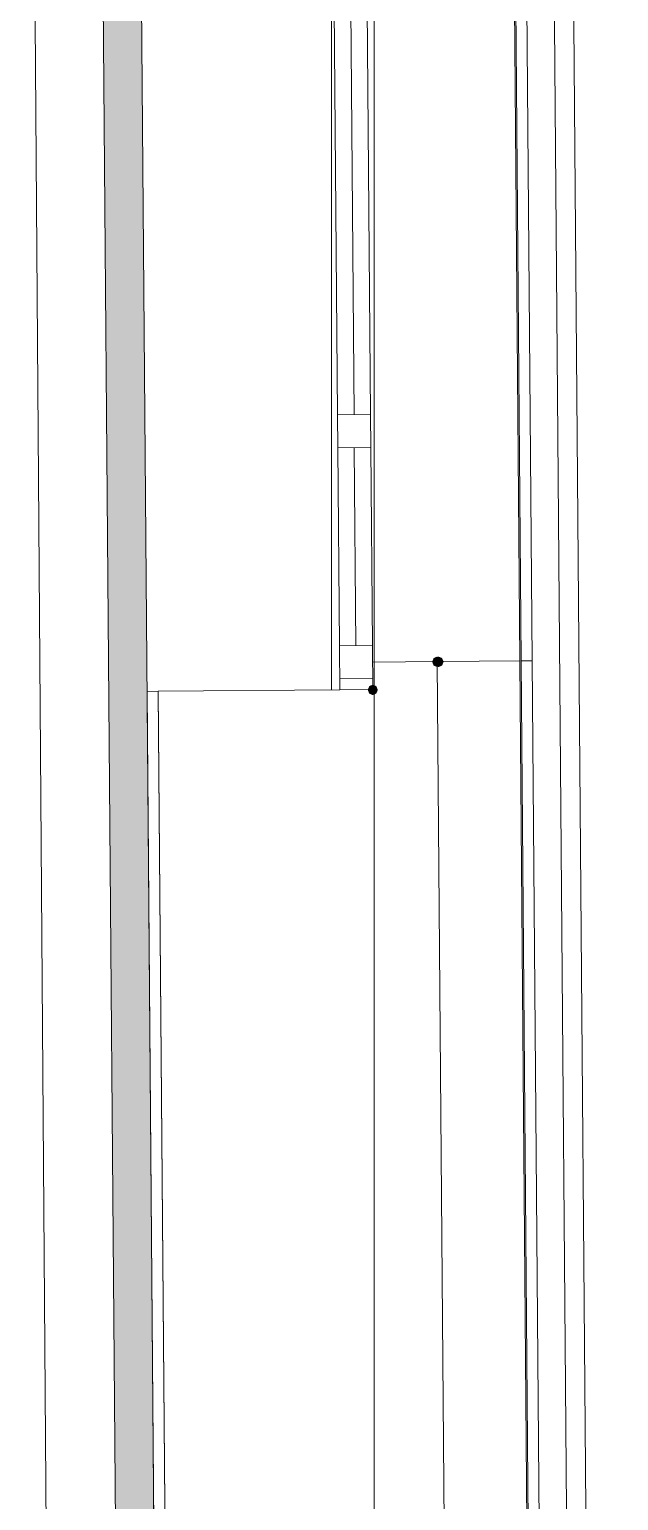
# Model space of a CAD drawing. Header units: millimetres. Extents: x 0 to 1189, y 0 to 841.
# Drawn here: x 850.91 to 861.61, y 531.16 to 557.91 of the extents above; entities that cross this region are included whole.
import ezdxf

# ---------------------------------------------------------------- set-up
doc = ezdxf.new("R2010")
doc.units = ezdxf.units.MM

msp = doc.modelspace()

# ---------------------------------------------------------------- hatches: boundary and pattern name
at = {"true_color": 0xf1d696}
h = msp.add_hatch(color=41, dxfattribs=at)
h.dxf.hatch_style = 2
h.paths.add_polyline_path([(852.223302, 647.51976), (853.459304, 494.774527), (852.759303, 494.774527), (851.523301, 647.51976)])
h = msp.add_hatch(color=7)
h.dxf.hatch_style = 2
h.paths.add_polyline_path([(858.406311, 546.412605), (858.379874, 546.476168), (858.316311, 546.502606), (858.252749, 546.476168), (858.226311, 546.412605), (858.226311, 546.402605), (858.252749, 546.339043), (858.316311, 546.312605), (858.379874, 546.339043), (858.406311, 546.402605)])
h = msp.add_hatch(color=7)
h.dxf.hatch_style = 2
h.paths.add_polyline_path([(858.251311, 546.402605), (858.277749, 546.339043), (858.341311, 546.312605), (858.404874, 546.339043), (858.431311, 546.402605), (858.431311, 546.412605), (858.404874, 546.476168), (858.341311, 546.502606), (858.277749, 546.476168), (858.251311, 546.412605)])
h = msp.add_hatch(color=7)
h.dxf.hatch_style = 2
h.paths.add_polyline_path([(857.056309, 545.892605), (857.082747, 545.829042), (857.14631, 545.802605), (857.209872, 545.829042), (857.23631, 545.892605), (857.23631, 545.902605), (857.209872, 545.966167), (857.14631, 545.992605), (857.082747, 545.966167), (857.056309, 545.902605)])

# ---------------------------------------------------------------- linework, layer by layer
at = {"color": 7, "lineweight": 0}
for points in [[(857.17331, 238.825136), (857.17331, 730.151886)], [(853.459304, 494.774527), (852.218302, 648.219761)], [(851.523301, 647.51976), (852.759303, 494.774527)], [(859.968314, 617.281714), (861.261316, 457.46947)], [(861.262316, 457.46947), (859.972314, 617.281714)], [(860.322314, 617.283714), (861.612316, 457.47347)], [(850.9073, 572.180645), (851.476301, 494.077526)], [(856.397308, 545.894605), (856.397308, 563.259631)], [(859.683313, 562.823631), (859.816314, 546.424606)], [(859.841314, 546.424606), (859.709313, 562.824631)], [(860.041314, 546.426606), (859.909314, 562.825631)], [(856.505309, 550.897612), (856.445308, 558.297624)], [(856.745309, 558.300624), (856.805309, 550.900612)], [(857.045309, 558.302624), (857.105309, 550.902612)], [(856.505309, 550.897612), (857.105309, 550.902612)], [(856.510309, 550.297611), (856.505309, 550.897612)], [(856.505309, 550.897612), (856.510309, 550.297611)], [(857.105309, 550.902612), (857.110309, 550.302611)], [(857.110309, 550.302611), (857.105309, 550.902612)], [(857.110309, 550.302611), (856.510309, 550.297611)], [(856.539309, 546.697606), (856.510309, 550.297611)], [(856.810309, 550.300611), (856.839309, 546.700606)], [(857.110309, 550.302611), (857.13931, 546.702606)], [(857.13931, 546.702606), (856.539309, 546.697606)], [(856.539309, 546.697606), (856.546309, 545.897605)], [(856.539309, 546.697606), (856.546309, 545.897605)], [(857.14631, 545.902605), (857.13931, 546.702606)], [(857.14631, 545.902605), (857.13931, 546.702606)], [(858.341311, 546.412605), (857.14131, 546.402605)], [(858.515312, 521.763568), (858.316311, 546.402605)], [(858.316311, 546.402605), (858.515312, 521.763568)], [(858.316311, 546.402605), (858.341311, 546.402605)], [(859.816314, 546.424606), (858.341311, 546.412605)], [(860.015314, 521.775568), (859.816314, 546.424606)], [(860.041314, 546.426606), (859.841314, 546.424606)], [(859.841314, 546.424606), (860.041314, 521.775568)], [(860.241314, 521.777568), (860.041314, 546.426606)], [(856.544309, 546.097605), (857.14431, 546.102605)], [(853.246304, 545.871605), (853.046303, 545.869605)], [(853.046303, 545.859605), (853.237304, 522.210569)], [(856.546309, 545.897605), (853.246304, 545.871605)], [(853.246304, 545.871605), (853.437304, 522.222569)], [(853.437304, 522.212569), (853.246304, 545.861605)], [(856.546309, 545.897605), (857.14631, 545.902605)], [(856.546309, 545.897605), (857.14631, 545.902605)]]:
    msp.add_lwpolyline(points, dxfattribs=at)

doc.saveas('drawing.dxf')
